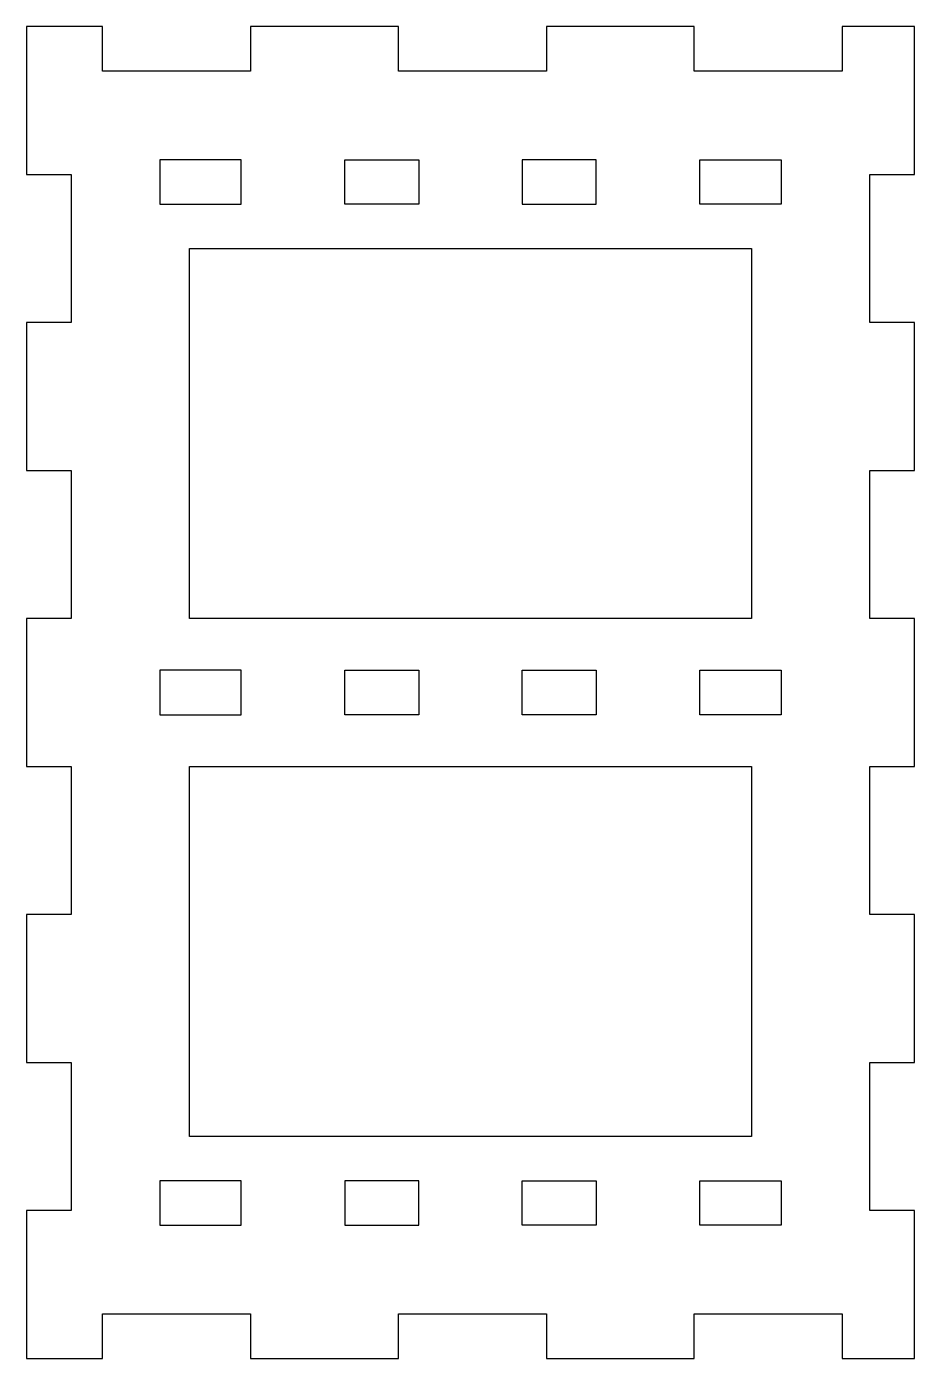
# Model space of a CAD drawing. Extents: x 142.4 to 202.4, y 356.7 to 446.7.
import ezdxf

# ---------------------------------------------------------------- set-up
doc = ezdxf.new("R2010")
doc.units = 0
doc.layers.add('LAYER_1', color=18, linetype='CONTINUOUS')
doc.layers.add('LAYER_3', color=3, linetype='CONTINUOUS')

msp = doc.modelspace()

# ---------------------------------------------------------------- linework, layer by layer
at = {"layer": 'LAYER_1'}
for points in [[(145.373, 436.659), (145.373, 426.659), (142.373, 426.659), (142.373, 416.659), (145.373, 416.659), (145.373, 406.659), (142.373, 406.659), (142.373, 396.659), (145.373, 396.659), (145.373, 386.659), (142.373, 386.659), (142.373, 376.659), (145.373, 376.659), (145.373, 366.659), (142.373, 366.659), (142.373, 356.659), (147.499, 356.659), (147.499, 359.659), (157.499, 359.659), (157.499, 356.659), (167.499, 356.659), (167.499, 359.659), (177.499, 359.659), (177.499, 356.659), (187.499, 356.659), (187.499, 359.659), (197.499, 359.659), (197.499, 356.659), (202.373, 356.659), (202.373, 366.659), (199.373, 366.659), (199.373, 376.659), (202.373, 376.659), (202.373, 386.659), (199.373, 386.659), (199.373, 396.659), (202.373, 396.659), (202.373, 406.659), (199.373, 406.659), (199.373, 416.659), (202.373, 416.659), (202.373, 426.659), (199.373, 426.659), (199.373, 436.659), (202.373, 436.659), (202.373, 446.659), (197.499, 446.659), (197.499, 443.659), (187.499, 443.659), (187.499, 446.659), (177.499, 446.659), (177.499, 443.659), (167.499, 443.659), (167.499, 446.659), (157.499, 446.659), (157.499, 443.659), (147.499, 443.659), (147.499, 446.659), (142.373, 446.659), (142.373, 436.659)], [(156.873, 437.659), (151.373, 437.659), (151.373, 434.659), (156.873, 434.659)], [(163.873, 437.659), (168.873, 437.659), (168.873, 434.659), (163.873, 434.659)], [(175.873, 437.659), (175.873, 434.659), (180.873, 434.659), (180.873, 437.659)], [(187.873, 437.659), (193.373, 437.659), (193.373, 434.659), (187.873, 434.659)], [(153.373, 431.659), (191.373, 431.659), (191.373, 406.659), (153.373, 406.659)], [(153.373, 396.659), (191.373, 396.659), (191.373, 371.659), (153.373, 371.659)], [(156.873, 368.659), (151.373, 368.659), (151.373, 365.659), (156.873, 365.659)], [(163.873, 368.659), (163.873, 365.659), (168.873, 365.659), (168.873, 368.659)], [(175.873, 368.659), (180.873, 368.659), (180.873, 365.659), (175.873, 365.659)], [(187.873, 368.659), (193.373, 368.659), (193.373, 365.659), (187.873, 365.659)]]:
    msp.add_lwpolyline(points, close=True, dxfattribs=at)
at = {"layer": 'LAYER_3'}
for points in [[(156.873, 403.159), (151.373, 403.159), (151.373, 400.159), (156.873, 400.159)], [(163.873, 403.159), (168.873, 403.159), (168.873, 400.159), (163.873, 400.159)], [(175.873, 403.159), (180.873, 403.159), (180.873, 400.159), (175.873, 400.159)], [(187.873, 403.159), (193.373, 403.159), (193.373, 400.159), (187.873, 400.159)]]:
    msp.add_lwpolyline(points, close=True, dxfattribs=at)

doc.saveas('drawing.dxf')
